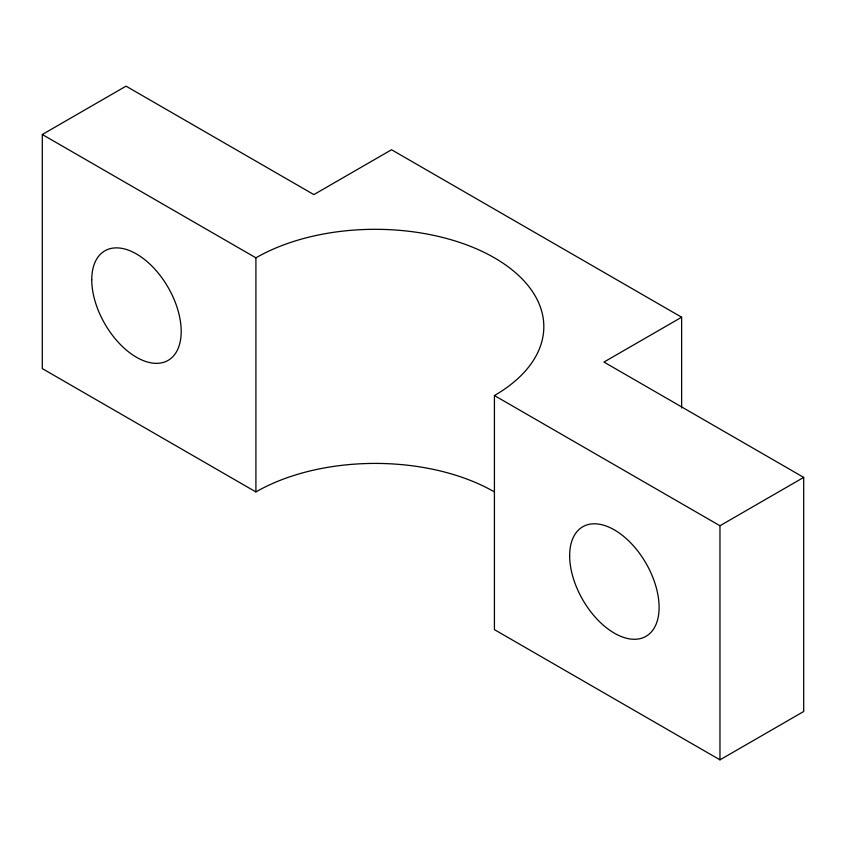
<?xml version="1.0" encoding="UTF-8"?>
<svg xmlns="http://www.w3.org/2000/svg" width="846" height="846" viewBox="0 0 846 846"><rect width="100%" height="100%" fill="white"/><g stroke="black" fill="none" stroke-linecap="round" stroke-linejoin="round"><path stroke-width="1.27" d="M494.424 491.928A168.661 97.375 0 0 0 255.915 491.928L42.3 368.602L42.3 134.503L126.033 86.155L313.866 194.601L391.55 149.742L681.633 317.218L681.633 407.962M681.633 317.218L603.949 362.067L803.7 477.398L803.7 711.497L719.967 759.845L494.424 629.636L494.424 395.537A168.661 97.375 0 0 0 494.424 257.829A168.661 97.375 0 0 0 255.915 257.829L42.3 134.503M494.424 395.537L719.967 525.747L803.7 477.398M719.967 525.747L719.967 759.845M255.915 257.829L255.915 491.928M91.749 279.804A63.249 36.515 60 0 0 158.837 363.251A63.249 36.515 60 0 0 158.837 273.808A63.249 36.515 60 0 0 91.749 279.804M569.654 555.716A63.249 36.515 60 0 0 636.742 639.174A63.249 36.515 60 0 0 636.742 549.731A63.249 36.515 60 0 0 569.654 555.716"/></g></svg>
